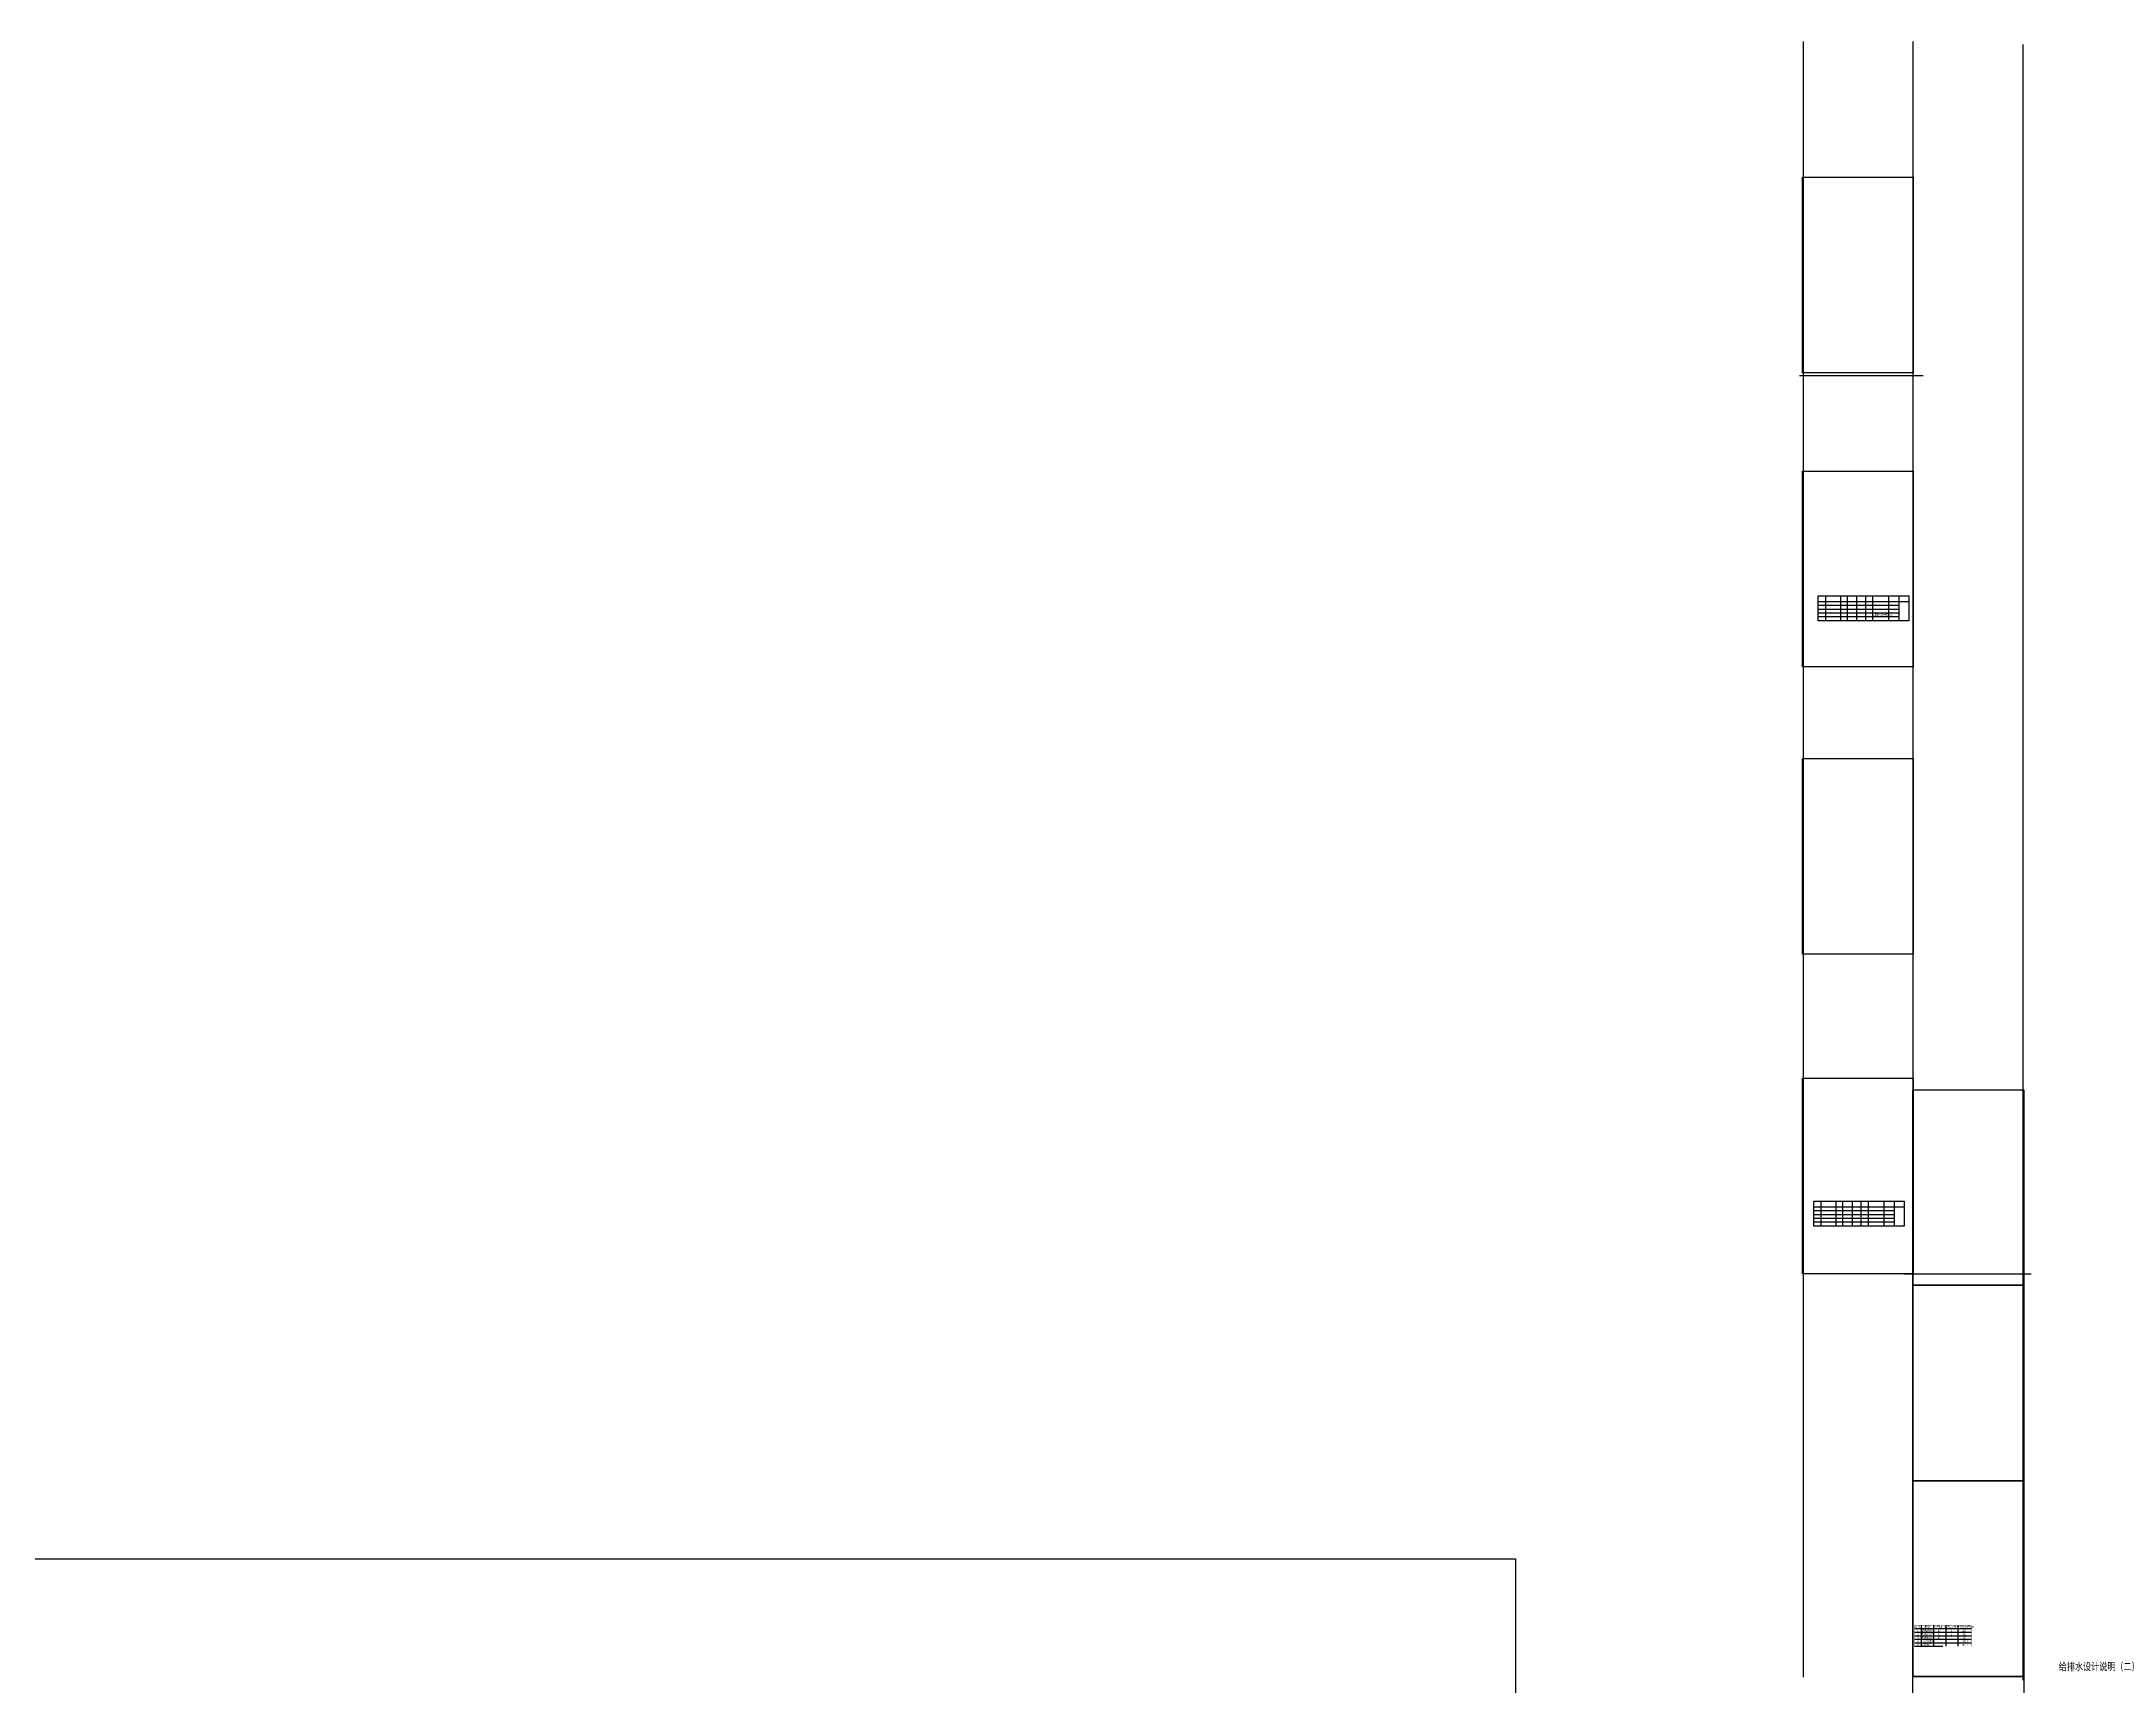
# Model space of a CAD drawing. Extents: x 332286 to 1463507, y -720758 to 86974.
# Drawn here: x 899230 to 1463507, y -360637 to 86974 of the extents above; entities that cross this region are included whole.
import ezdxf

# ---------------------------------------------------------------- set-up
doc = ezdxf.new("R2010")
doc.units = 0
doc.header["$LTSCALE"] = 1000
doc.header["$MEASUREMENT"] = 0
doc.layers.get('0').update_dxf_attribs({"linetype": 'CONTINUOUS'})
doc.layers.get('Defpoints').update_dxf_attribs({"linetype": 'CONTINUOUS'})
for name, color, linetype in [('0TWT_TEXT', 7, 'CONTINUOUS'), ('PUB_TAB', 7, 'CONTINUOUS'), ('TEXT', 7, 'CONTINUOUS')]:
    doc.layers.add(name, color=color, linetype=linetype)
doc.styles.add('_HZTXT', font='fs.shx', dxfattribs={"width": 0.7, "bigfont": 'hztxt.shx'})
doc.styles.add('_JD', font='ros.shx', dxfattribs={"width": 0.65, "bigfont": 'JD.shx'})
doc.styles.add('_THVAC_DIM', font='SIMPLEX', dxfattribs={"width": 0.8, "height": 3.5, "bigfont": 'HZTXT'})

# ---------------------------------------------------------------- blocks, each defined once
blk = doc.blocks.new('消防用水量')
at = {"layer": 'TEXT'}
for p, q in [((2246, 0), (2245, -7200)), ((6528, 0), (6528, -7200)), ((10669, 0), (10669, -7200)), ((14811, 0), (14811, -7200)), ((0, -1200), (19417, -1200)), ((0, -2400), (19417, -2400)), ((0, -2400), (19417, -2400)), ((0, -2400), (19417, -2400)), ((0, -3600), (19417, -3600)), ((0, -3600), (19417, -3600)), ((0, -3600), (19417, -3600)), ((0, -4800), (19417, -4800)), ((0, -4800), (19417, -4800)), ((0, -4800), (19417, -4800)), ((0, -6000), (19417, -6000)), ((0, -6000), (19417, -6000)), ((0, -7200), (9657, -7200)), ((0, -7200), (9657, -7200))]:
    blk.add_line(p, q, dxfattribs=at)
at = {"layer": 'TEXT', "const_width": 48, "flags": 128}
for points in [[(0, 0), (0, -7200)], [(0, 0), (19417, -1)], [(0, -7200), (19417, -7201)]]:
    blk.add_lwpolyline(points, dxfattribs=at)
at = {"layer": 'TEXT', "const_width": 50}
blk.add_lwpolyline([(19417, 12), (19417, -7201)], dxfattribs=at)
at = {"layer": 'TEXT', "style": '_JD', "width": 0.65}
for s, p in [('序  号', (392, -993)), ('4', (970, -5862)), ('3', (970, -4662)), ('5', (970, -7062)), ('2', (970, -3462)), ('1', (970, -2262)), ('室外消火栓系统', (2405, -2228)), ('室内消火栓系统', (2405, -3428)), ('消防储水量', (2425, -7035)), ('一次灭火总用水量', (2441, -5837)), ('自动喷水灭火系统', (2418, -4666)), ('消防系统', (3271, -916)), ('用水量标准(L/s)', (6624, -916)), ('40', (8003, -2228)), ('40', (8003, -3428)), ('45', (8003, -4628)), ('火灾延续时间(h)', (10860, -916)), ('2', (12434, -2228)), ('2', (12434, -3428)), ('1', (12434, -4628)), ('一次灭火用水量(m3)', (14904, -916)), ('450  ②', (16325, -7028)), ('288', (16325, -2228)), ('288', (16325, -3428)), ('738  ① ', (16325, -5829)), ('162', (16325, -4628))]:
    blk.add_text(s, height=650, dxfattribs=at).set_placement(p)

msp = doc.modelspace()

# ---------------------------------------------------------------- linework, layer by layer
for p, q in [((1377766.6, -3872.7), (1411404.2, -3872.7)), ((1382870.2, -70649), (1382870.2, -63866.2)), ((1382870.2, -63866.2), (1407497, -63866.2)), ((1404786.5, -68537), (1382870.2, -68537)), ((1404786.5, -69593), (1382870.2, -69593)), ((1407497, -70649), (1382870.2, -70649)), ((1381613, -235358.7), (1381613, -228575.9)), ((1381613, -228575.9), (1406239.7, -228575.9)), ((1403529.3, -233246.7), (1381613, -233246.7)), ((1403529.3, -234302.7), (1381613, -234302.7)), ((1403529.3, -235358.7), (1381613, -235358.7)), ((1406239.7, -235358.7), (1381613, -235358.7))]:
    msp.add_line(p, q)
msp.add_lwpolyline([(606987.7, -325870.5), (1300418.1, -325870.5), (1300418.1, -441333.3), (606987.7, -441333.3)], close=True)
at = {"layer": 'Defpoints'}
for p, q in [((1378839.2, -358121.5), (1378839.2, 86974.3)), ((1408723.7, -358121.5), (1408723.7, 86974.3)), ((1438608.3, -358939.4), (1438608.3, 86156.4)), ((1406360.5, -248307.4), (1440834.2, -248307.4))]:
    msp.add_line(p, q, dxfattribs=at)
at = {"layer": 'Defpoints', "color": 1}
for points in [[(1378537.6, 50060.5), (1408723.7, 50060.5), (1408723.7, -3156.4), (1378537.6, -3156.4)], [(1378537.6, -29974.9), (1408723.7, -29974.9), (1408723.7, -83191.8), (1378537.6, -83191.8)], [(1378537.6, -108123.7), (1408723.7, -108123.7), (1408723.7, -161340.6), (1378537.6, -161340.6)], [(1378537.6, -195090.5), (1408723.7, -195090.5), (1408723.7, -248307.4), (1378537.6, -248307.4)], [(1408625.9, -198234.8), (1438812, -198234.8), (1438812, -251451.7), (1408625.9, -251451.7)], [(1408625.9, -251451.7), (1438812, -251451.7), (1438812, -304668.6), (1408625.9, -304668.6)], [(1408625.9, -304668.6), (1438812, -304668.6), (1438812, -357885.5), (1408625.9, -357885.5)], [(1408625.9, -357885.5), (1438812, -357885.5), (1438812, -411102.3), (1408625.9, -411102.3)]]:
    msp.add_lwpolyline(points, close=True, dxfattribs=at)
at = {"layer": 'PUB_TAB'}
for points in [[(1382870.2, -65369), (1407497, -65369)], [(1382870.2, -66425), (1404786.5, -66425)], [(1382870.2, -67478.1), (1404786.5, -67478.1)], [(1384861.6, -63866.2), (1384861.6, -70649)], [(1388900.4, -63866.2), (1388900.4, -70649)], [(1390693.4, -63866.2), (1390693.4, -70649)], [(1393311.6, -63866.2), (1393311.6, -70649)], [(1395708.3, -63866.2), (1395708.3, -70649)], [(1397668.2, -63866.2), (1397668.2, -70649)], [(1401937, -63866.2), (1401937, -70649)], [(1404786.5, -63866.2), (1404786.5, -70649)], [(1407497, -63866.2), (1407497, -70649)], [(1381613, -230078.7), (1406239.7, -230078.7)], [(1381613, -231134.7), (1403529.3, -231134.7)], [(1383604.4, -228575.9), (1383604.4, -235358.7)], [(1387643.1, -228575.9), (1387643.1, -235358.7)], [(1389436.2, -228575.9), (1389436.2, -235358.7)], [(1392054.4, -228575.9), (1392054.4, -235358.7)], [(1394451.1, -228575.9), (1394451.1, -235358.7)], [(1396410.9, -228575.9), (1396410.9, -235358.7)], [(1400679.8, -228575.9), (1400679.8, -235358.7)], [(1403529.3, -228575.9), (1403529.3, -235358.7)], [(1406239.7, -228575.9), (1406239.7, -235358.7)], [(1381613, -232187.9), (1403529.3, -232187.9)]]:
    msp.add_lwpolyline(points, dxfattribs=at)

# ---------------------------------------------------------------- block references
at = {"layer": '0TWT_TEXT', "color": 8, "xscale": 0.8, "yscale": 0.8, "zscale": 0.8}
msp.add_blockref('消防用水量', (1409042.8, -343925.6), dxfattribs=at)

# ---------------------------------------------------------------- texts
at = {"layer": 'PUB_TAB', "style": '_THVAC_DIM', "width": 0.6}
msp.add_text('二类高层民用公共建筑-办公', height=492.8, dxfattribs=at).set_placement((1397842.9, -69296.7))
at = {"layer": 'TEXT', "style": '_HZTXT', "width": 0.8}
msp.add_text('给排水设计说明（二）', height=2040.82, dxfattribs=at).set_placement((1448315.2, -356430.7))

doc.saveas('drawing.dxf')
